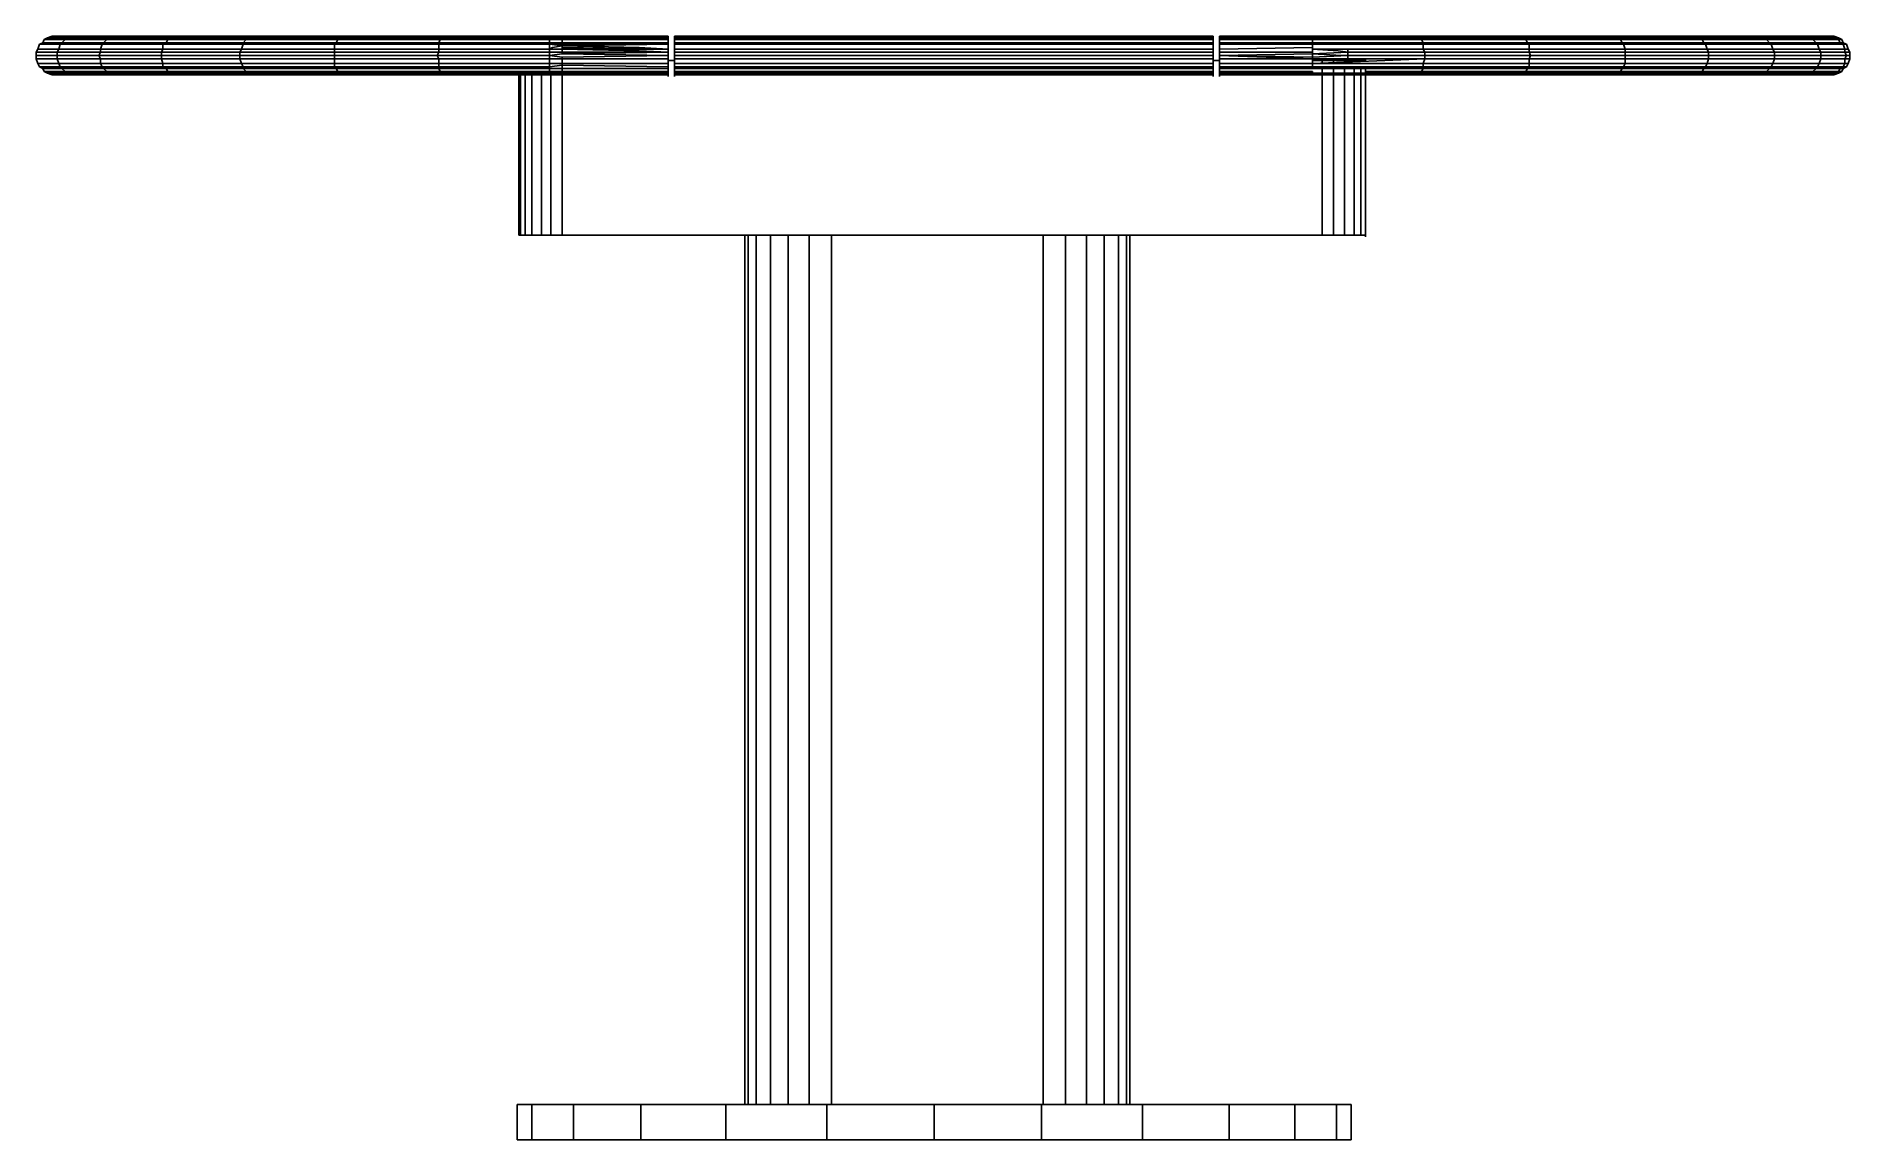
# Model space of a CAD drawing. Header units: millimetres. Extents: x 0 to 2262, y 0 to 1376.
import ezdxf

# ---------------------------------------------------------------- set-up
doc = ezdxf.new("R2010")
doc.units = ezdxf.units.MM

msp = doc.modelspace()

# ---------------------------------------------------------------- linework, layer by layer
at = {"linetype": 'Continuous'}
for p, q in [((2, 1360, 0), (0, 1356, 0)), ((4, 1366, 0), (2, 1360, 0)), ((2, 1360, 0), (28, 1360, 0)), ((8, 1368, 0), (4, 1366, 0)), ((8, 1368, 0), (4, 1366, 0)), ((4, 1366, 0), (30, 1366, 0)), ((10, 1372, 0), (8, 1368, 0)), ((32, 1368, 0), (8, 1368, 0)), ((14, 1374, 0), (10, 1372, 0)), ((10, 1372, 0), (36, 1372, 0)), ((20, 1376, 0), (14, 1374, 0)), ((20, 1376, 0), (14, 1374, 0)), ((14, 1374, 0), (16, 1374, 0)), ((14, 1374, 0), (40, 1374, 0)), ((20, 1376, 0), (44, 1376, 0)), ((26, 1376, 0), (24, 1376, 0)), ((26, 1376, 0), (24, 1376, 0)), ((26, 1356, 0), (28, 1360, 0)), ((28, 1360, 0), (30, 1366, 0)), ((28, 1360, 0), (80, 1360, 0)), ((30, 1366, 0), (32, 1368, 0)), ((30, 1366, 0), (82, 1366, 0)), ((32, 1368, 0), (36, 1372, 0)), ((84, 1368, 0), (32, 1368, 0)), ((36, 1372, 0), (40, 1374, 0)), ((88, 1372, 0), (36, 1372, 0)), ((40, 1374, 0), (44, 1376, 0)), ((40, 1374, 0), (92, 1374, 0)), ((44, 1376, 0), (96, 1376, 0)), ((80, 1360, 0), (82, 1366, 0)), ((80, 1360, 0), (80, 1356, 0)), ((80, 1360, 0), (158, 1360, 0)), ((82, 1366, 0), (84, 1368, 0)), ((82, 1366, 0), (158, 1366, 0)), ((84, 1368, 0), (88, 1372, 0)), ((84, 1368, 0), (162, 1368, 0)), ((88, 1372, 0), (92, 1374, 0)), ((164, 1372, 0), (88, 1372, 0)), ((92, 1374, 0), (96, 1376, 0)), ((92, 1374, 0), (168, 1374, 0)), ((96, 1376, 0), (170, 1376, 0)), ((156, 1356, 0), (158, 1360, 0)), ((158, 1366, 0), (162, 1368, 0)), ((158, 1360, 0), (158, 1366, 0)), ((158, 1366, 0), (258, 1366, 0)), ((158, 1360, 0), (256, 1360, 0)), ((162, 1368, 0), (164, 1372, 0)), ((162, 1368, 0), (258, 1368, 0)), ((164, 1372, 0), (168, 1374, 0)), ((262, 1372, 0), (164, 1372, 0)), ((168, 1374, 0), (170, 1376, 0)), ((168, 1374, 0), (264, 1374, 0)), ((170, 1376, 0), (266, 1376, 0)), ((184, 1376, 0), (182, 1376, 0)), ((256, 1360, 0), (254, 1356, 0)), ((256, 1360, 0), (258, 1366, 0)), ((256, 1360, 0), (372, 1360, 0)), ((258, 1368, 0), (262, 1372, 0)), ((258, 1368, 0), (374, 1368, 0)), ((258, 1366, 0), (258, 1368, 0)), ((258, 1366, 0), (372, 1366, 0)), ((262, 1372, 0), (264, 1374, 0)), ((376, 1372, 0), (262, 1372, 0)), ((264, 1374, 0), (266, 1376, 0)), ((264, 1374, 0), (378, 1374, 0)), ((266, 1376, 0), (380, 1376, 0)), ((282, 1376, 0), (280, 1376, 0)), ((372, 1366, 0), (374, 1368, 0)), ((372, 1360, 0), (372, 1366, 0)), ((372, 1366, 0), (502, 1366, 0)), ((372, 1356, 0), (372, 1360, 0)), ((372, 1360, 0), (502, 1360, 0)), ((374, 1368, 0), (376, 1372, 0)), ((374, 1368, 0), (502, 1368, 0)), ((376, 1372, 0), (378, 1374, 0)), ((504, 1372, 0), (376, 1372, 0)), ((378, 1374, 0), (380, 1376, 0)), ((378, 1374, 0), (506, 1374, 0)), ((380, 1376, 0), (506, 1376, 0)), ((380, 1376, 0), (382, 1376, 0)), ((396, 1376, 0), (394, 1376, 0)), ((502, 1368, 0), (504, 1372, 0)), ((502, 1368, 0), (640, 1368, 0)), ((502, 1366, 0), (502, 1368, 0)), ((502, 1366, 0), (640, 1366, 0)), ((502, 1360, 0), (502, 1366, 0)), ((502, 1360, 0), (640, 1360, 0)), ((502, 1360, 0), (502, 1356, 0)), ((504, 1372, 0), (506, 1374, 0)), ((640, 1372, 0), (504, 1372, 0)), ((506, 1376, 0), (642, 1376, 0)), ((506, 1374, 0), (506, 1376, 0)), ((506, 1376, 0), (508, 1376, 0)), ((506, 1374, 0), (640, 1374, 0)), ((524, 1376, 0), (522, 1376, 0)), ((640, 1374, 0), (642, 1376, 0)), ((640, 1374, 0), (640, 1372, 0)), ((640, 1374, 0), (656, 1374, 0)), ((640, 1368, 0), (640, 1372, 0)), ((656, 1372, 0), (640, 1372, 0)), ((640, 1366, 0), (640, 1368, 0)), ((640, 1366, 0), (656, 1368, 0)), ((656, 1368, 0), (640, 1368, 0)), ((640, 1360, 0), (640, 1366, 0)), ((656, 1364, 0), (640, 1366, 0)), ((656, 1366, 0), (640, 1366, 0)), ((644, 1362, 0), (640, 1360, 0)), ((640, 1356, 0), (640, 1360, 0)), ((656, 1360, 0), (640, 1360, 0)), ((656, 1376, 0), (642, 1376, 0)), ((644, 1362, 0), (656, 1364, 0)), ((656, 1374, 0), (656, 1376, 0)), ((788, 1376, 0), (656, 1376, 0)), ((656, 1372, 0), (656, 1374, 0)), ((788, 1374, 0), (656, 1374, 0)), ((656, 1368, 0), (656, 1372, 0)), ((788, 1372, 0), (656, 1372, 0)), ((656, 1366, 0), (656, 1368, 0)), ((656, 1368, 0), (656, 1366, 0)), ((788, 1366, 0), (656, 1368, 0)), ((788, 1368, 0), (656, 1368, 0)), ((656, 1362, 0), (656, 1366, 0)), ((656, 1366, 0), (656, 1362, 0)), ((656, 1362, 0), (656, 1366, 0)), ((788, 1366, 0), (656, 1366, 0)), ((656, 1364, 0), (788, 1366, 0)), ((752, 1362, 0), (656, 1364, 0)), ((656, 1360, 0), (656, 1362, 0)), ((656, 1362, 0), (656, 1360, 0)), ((656, 1360, 0), (656, 1362, 0)), ((656, 1362, 0), (656, 1360, 0)), ((656, 1362, 0), (656, 1360, 0)), ((656, 1362, 0), (788, 1360, 0)), ((656, 1356, 0), (656, 1360, 0)), ((656, 1360, 0), (788, 1360, 0)), ((752, 1358, 0), (656, 1360, 0)), ((788, 1360, 0), (752, 1362, 0)), ((788, 1356, 0), (752, 1358, 0)), ((788, 1376, 0), (788, 1374, 0)), ((788, 1376, 0), (788, 1374, 0)), ((788, 1376, 0), (788, 1376, 0)), ((788, 1376, 0), (788, 1376, 0)), ((788, 1374, 0), (788, 1372, 0)), ((788, 1374, 0), (788, 1372, 0)), ((788, 1372, 0), (788, 1368, 0)), ((788, 1372, 0), (788, 1368, 0)), ((788, 1368, 0), (788, 1366, 0)), ((788, 1368, 0), (788, 1366, 0)), ((788, 1360, 0), (788, 1366, 0)), ((788, 1366, 0), (788, 1360, 0)), ((788, 1360, 0), (788, 1356, 0)), ((788, 1360, 0), (788, 1356, 0)), ((796, 1376, 0), (1468, 1376, 0)), ((796, 1376, 0), (1468, 1376, 0)), ((796, 1374, 0), (796, 1376, 0)), ((796, 1376, 0), (796, 1376, 0)), ((796, 1376, 0), (796, 1376, 0)), ((796, 1374, 0), (796, 1376, 0)), ((796, 1374, 0), (1468, 1374, 0)), ((796, 1372, 0), (796, 1374, 0)), ((796, 1372, 0), (796, 1374, 0)), ((1468, 1372, 0), (796, 1372, 0)), ((796, 1368, 0), (796, 1372, 0)), ((796, 1368, 0), (796, 1372, 0)), ((1468, 1368, 0), (796, 1368, 0)), ((796, 1366, 0), (796, 1368, 0)), ((796, 1366, 0), (796, 1368, 0)), ((1468, 1366, 0), (796, 1366, 0)), ((796, 1366, 0), (796, 1360, 0)), ((796, 1360, 0), (796, 1366, 0)), ((1468, 1360, 0), (796, 1360, 0)), ((796, 1356, 0), (796, 1360, 0)), ((796, 1356, 0), (796, 1360, 0)), ((1468, 1376, 0), (1468, 1374, 0)), ((1468, 1376, 0), (1468, 1374, 0)), ((1468, 1376, 0), (1468, 1376, 0)), ((1468, 1376, 0), (1468, 1376, 0)), ((1468, 1374, 0), (1468, 1372, 0)), ((1468, 1374, 0), (1468, 1372, 0)), ((1468, 1368, 0), (1468, 1372, 0)), ((1468, 1372, 0), (1468, 1368, 0)), ((1468, 1368, 0), (1468, 1366, 0)), ((1468, 1368, 0), (1468, 1366, 0)), ((1468, 1360, 0), (1468, 1366, 0)), ((1468, 1366, 0), (1468, 1360, 0)), ((1468, 1360, 0), (1468, 1356, 0)), ((1468, 1360, 0), (1468, 1356, 0)), ((1476, 1376, 0), (1592, 1376, 0)), ((1476, 1374, 0), (1476, 1376, 0)), ((1476, 1376, 0), (1476, 1376, 0)), ((1476, 1376, 0), (1476, 1376, 0)), ((1476, 1374, 0), (1476, 1376, 0)), ((1476, 1374, 0), (1592, 1374, 0)), ((1476, 1372, 0), (1476, 1374, 0)), ((1592, 1374, 0), (1476, 1374, 0)), ((1476, 1372, 0), (1476, 1374, 0)), ((1476, 1368, 0), (1476, 1372, 0)), ((1592, 1372, 0), (1476, 1372, 0)), ((1476, 1368, 0), (1476, 1372, 0)), ((1476, 1368, 0), (1476, 1366, 0)), ((1476, 1368, 0), (1592, 1368, 0)), ((1476, 1366, 0), (1476, 1368, 0)), ((1476, 1366, 0), (1476, 1360, 0)), ((1476, 1366, 0), (1592, 1366, 0)), ((1476, 1360, 0), (1476, 1366, 0)), ((1476, 1360, 0), (1592, 1362, 0)), ((1476, 1360, 0), (1476, 1356, 0)), ((1476, 1356, 0), (1476, 1360, 0)), ((1592, 1376, 0), (1590, 1376, 0)), ((1592, 1376, 0), (1590, 1376, 0)), ((1590, 1376, 0), (1592, 1376, 0)), ((1592, 1376, 0), (1726, 1376, 0)), ((1592, 1376, 0), (1634, 1376, 0)), ((1592, 1374, 0), (1592, 1376, 0)), ((1592, 1376, 0), (1592, 1374, 0)), ((1634, 1376, 0), (1592, 1376, 0)), ((1592, 1376, 0), (1634, 1376, 0)), ((1592, 1376, 0), (1592, 1374, 0)), ((1634, 1376, 0), (1592, 1376, 0)), ((1728, 1374, 0), (1592, 1372, 0)), ((1636, 1374, 0), (1592, 1374, 0)), ((1592, 1374, 0), (1592, 1372, 0)), ((1728, 1372, 0), (1592, 1372, 0)), ((1592, 1368, 0), (1592, 1372, 0)), ((1592, 1368, 0), (1730, 1368, 0)), ((1592, 1368, 0), (1592, 1366, 0)), ((1592, 1366, 0), (1592, 1368, 0)), ((1730, 1366, 0), (1592, 1366, 0)), ((1592, 1366, 0), (1592, 1362, 0)), ((1592, 1360, 0), (1592, 1366, 0)), ((1592, 1362, 0), (1592, 1356, 0)), ((1592, 1360, 0), (1592, 1362, 0)), ((1730, 1360, 0), (1592, 1360, 0)), ((1592, 1360, 0), (1624, 1358, 0)), ((1592, 1360, 0), (1592, 1356, 0)), ((1636, 1356, 0), (1624, 1358, 0)), ((1634, 1376, 0), (1726, 1376, 0)), ((1726, 1376, 0), (1634, 1376, 0)), ((1634, 1376, 0), (1726, 1376, 0)), ((1634, 1376, 0), (1636, 1374, 0)), ((1728, 1374, 0), (1636, 1374, 0)), ((1636, 1372, 0), (1636, 1374, 0)), ((1636, 1356, 0), (1636, 1360, 0)), ((1854, 1376, 0), (1726, 1376, 0)), ((1728, 1374, 0), (1726, 1376, 0)), ((1728, 1374, 0), (1856, 1374, 0)), ((1728, 1374, 0), (1728, 1372, 0)), ((1728, 1372, 0), (1858, 1372, 0)), ((1728, 1372, 0), (1730, 1368, 0)), ((1860, 1368, 0), (1730, 1368, 0)), ((1730, 1366, 0), (1730, 1368, 0)), ((1862, 1366, 0), (1730, 1366, 0)), ((1730, 1360, 0), (1730, 1366, 0)), ((1732, 1356, 0), (1730, 1360, 0)), ((1862, 1360, 0), (1730, 1360, 0)), ((1768, 1376, 0), (1766, 1376, 0)), ((1854, 1376, 0), (1852, 1376, 0)), ((1854, 1376, 0), (1972, 1376, 0)), ((1854, 1376, 0), (1856, 1374, 0)), ((1856, 1374, 0), (1974, 1374, 0)), ((1858, 1372, 0), (1856, 1374, 0)), ((1858, 1372, 0), (1976, 1372, 0)), ((1860, 1368, 0), (1858, 1372, 0)), ((1860, 1368, 0), (1978, 1368, 0)), ((1862, 1366, 0), (1860, 1368, 0)), ((1862, 1366, 0), (1980, 1366, 0)), ((1862, 1360, 0), (1862, 1366, 0)), ((1862, 1360, 0), (1982, 1360, 0)), ((1862, 1360, 0), (1862, 1356, 0)), ((1894, 1376, 0), (1892, 1376, 0)), ((1974, 1374, 0), (1972, 1376, 0)), ((1972, 1376, 0), (2072, 1376, 0)), ((1976, 1372, 0), (1974, 1374, 0)), ((1974, 1374, 0), (2074, 1374, 0)), ((1978, 1368, 0), (1976, 1372, 0)), ((1976, 1372, 0), (2078, 1372, 0)), ((1978, 1368, 0), (2080, 1368, 0)), ((1980, 1366, 0), (1978, 1368, 0)), ((1982, 1360, 0), (1980, 1366, 0)), ((1980, 1366, 0), (2082, 1366, 0)), ((1982, 1356, 0), (1982, 1360, 0)), ((1982, 1360, 0), (2084, 1360, 0)), ((2074, 1374, 0), (2072, 1376, 0)), ((2072, 1376, 0), (2152, 1376, 0)), ((2078, 1372, 0), (2074, 1374, 0)), ((2074, 1374, 0), (2156, 1374, 0)), ((2080, 1368, 0), (2078, 1372, 0)), ((2078, 1372, 0), (2158, 1372, 0)), ((2080, 1368, 0), (2162, 1368, 0)), ((2082, 1366, 0), (2080, 1368, 0)), ((2084, 1360, 0), (2082, 1366, 0)), ((2082, 1366, 0), (2164, 1366, 0)), ((2084, 1360, 0), (2086, 1356, 0)), ((2084, 1360, 0), (2166, 1360, 0)), ((2156, 1374, 0), (2152, 1376, 0)), ((2152, 1376, 0), (2208, 1376, 0)), ((2158, 1372, 0), (2156, 1374, 0)), ((2156, 1374, 0), (2212, 1374, 0)), ((2162, 1368, 0), (2158, 1372, 0)), ((2158, 1372, 0), (2216, 1372, 0)), ((2162, 1368, 0), (2220, 1368, 0)), ((2164, 1366, 0), (2162, 1368, 0)), ((2166, 1360, 0), (2164, 1366, 0)), ((2164, 1366, 0), (2222, 1366, 0)), ((2168, 1356, 0), (2166, 1360, 0)), ((2166, 1360, 0), (2224, 1360, 0)), ((2208, 1376, 0), (2238, 1376, 0)), ((2212, 1374, 0), (2208, 1376, 0)), ((2212, 1374, 0), (2244, 1374, 0)), ((2216, 1372, 0), (2212, 1374, 0)), ((2216, 1372, 0), (2248, 1372, 0)), ((2220, 1368, 0), (2216, 1372, 0)), ((2220, 1368, 0), (2250, 1368, 0)), ((2222, 1366, 0), (2220, 1368, 0)), ((2222, 1366, 0), (2254, 1366, 0)), ((2224, 1360, 0), (2222, 1366, 0)), ((2224, 1360, 0), (2256, 1360, 0)), ((2226, 1356, 0), (2224, 1360, 0)), ((2244, 1374, 0), (2238, 1376, 0)), ((2238, 1376, 0), (2242, 1376, 0)), ((2248, 1374, 0), (2242, 1376, 0)), ((2248, 1372, 0), (2244, 1374, 0)), ((2244, 1374, 0), (2248, 1374, 0)), ((2252, 1372, 0), (2248, 1374, 0)), ((2250, 1368, 0), (2248, 1372, 0)), ((2248, 1372, 0), (2252, 1372, 0)), ((2250, 1368, 0), (2254, 1368, 0)), ((2254, 1366, 0), (2250, 1368, 0)), ((2254, 1368, 0), (2252, 1372, 0)), ((2258, 1366, 0), (2254, 1368, 0)), ((2256, 1360, 0), (2254, 1366, 0)), ((2254, 1366, 0), (2258, 1366, 0)), ((2256, 1356, 0), (2256, 1360, 0)), ((2256, 1360, 0), (2260, 1360, 0)), ((2260, 1360, 0), (2258, 1366, 0)), ((2260, 1360, 0), (2262, 1356, 0)), ((26, 1356, 0), (0, 1356, 0)), ((0, 1352, 0), (0, 1356, 0)), ((0, 1352, 0), (0, 1348, 0)), ((0, 1352, 0), (26, 1352, 0)), ((0, 1348, 0), (2, 1342, 0)), ((0, 1348, 0), (26, 1348, 0)), ((2, 1342, 0), (4, 1338, 0)), ((2, 1342, 0), (28, 1342, 0)), ((4, 1338, 0), (30, 1338, 0)), ((8, 1336, 0), (4, 1338, 0)), ((10, 1332, 0), (8, 1336, 0)), ((8, 1336, 0), (10, 1332, 0)), ((8, 1336, 0), (32, 1336, 0)), ((80, 1356, 0), (26, 1356, 0)), ((26, 1352, 0), (26, 1356, 0)), ((26, 1352, 0), (78, 1352, 0)), ((26, 1348, 0), (26, 1352, 0)), ((26, 1348, 0), (80, 1348, 0)), ((28, 1342, 0), (26, 1348, 0)), ((28, 1342, 0), (80, 1342, 0)), ((30, 1338, 0), (28, 1342, 0)), ((30, 1338, 0), (82, 1338, 0)), ((32, 1336, 0), (30, 1338, 0)), ((32, 1336, 0), (84, 1336, 0)), ((32, 1336, 0), (36, 1332, 0)), ((78, 1352, 0), (80, 1356, 0)), ((80, 1348, 0), (78, 1352, 0)), ((78, 1352, 0), (156, 1352, 0)), ((156, 1356, 0), (80, 1356, 0)), ((80, 1342, 0), (80, 1348, 0)), ((80, 1348, 0), (156, 1348, 0)), ((82, 1338, 0), (80, 1342, 0)), ((80, 1342, 0), (158, 1342, 0)), ((82, 1338, 0), (158, 1338, 0)), ((84, 1336, 0), (82, 1338, 0)), ((88, 1332, 0), (84, 1336, 0)), ((84, 1336, 0), (162, 1336, 0)), ((254, 1356, 0), (156, 1356, 0)), ((156, 1352, 0), (156, 1356, 0)), ((156, 1348, 0), (156, 1352, 0)), ((156, 1352, 0), (254, 1352, 0)), ((158, 1342, 0), (156, 1348, 0)), ((156, 1348, 0), (254, 1348, 0)), ((158, 1338, 0), (158, 1342, 0)), ((158, 1342, 0), (256, 1342, 0)), ((162, 1336, 0), (158, 1338, 0)), ((258, 1338, 0), (158, 1338, 0)), ((164, 1332, 0), (162, 1336, 0)), ((162, 1336, 0), (258, 1336, 0)), ((372, 1356, 0), (254, 1356, 0)), ((254, 1352, 0), (254, 1356, 0)), ((254, 1352, 0), (372, 1352, 0)), ((254, 1348, 0), (254, 1352, 0)), ((254, 1348, 0), (372, 1348, 0)), ((256, 1342, 0), (254, 1348, 0)), ((256, 1342, 0), (372, 1342, 0)), ((258, 1338, 0), (256, 1342, 0)), ((258, 1338, 0), (372, 1338, 0)), ((258, 1336, 0), (258, 1338, 0)), ((258, 1336, 0), (374, 1336, 0)), ((262, 1332, 0), (258, 1336, 0)), ((502, 1356, 0), (372, 1356, 0)), ((372, 1352, 0), (372, 1356, 0)), ((372, 1348, 0), (372, 1352, 0)), ((372, 1352, 0), (500, 1352, 0)), ((372, 1342, 0), (372, 1348, 0)), ((372, 1348, 0), (502, 1348, 0)), ((502, 1342, 0), (372, 1342, 0)), ((372, 1338, 0), (372, 1342, 0)), ((374, 1336, 0), (372, 1338, 0)), ((372, 1338, 0), (502, 1338, 0)), ((376, 1332, 0), (374, 1336, 0)), ((374, 1336, 0), (502, 1336, 0)), ((500, 1352, 0), (502, 1356, 0)), ((500, 1352, 0), (640, 1352, 0)), ((502, 1348, 0), (500, 1352, 0)), ((640, 1356, 0), (502, 1356, 0)), ((502, 1348, 0), (640, 1348, 0)), ((502, 1348, 0), (502, 1342, 0)), ((640, 1342, 0), (502, 1342, 0)), ((502, 1338, 0), (502, 1342, 0)), ((502, 1338, 0), (640, 1338, 0)), ((502, 1336, 0), (502, 1338, 0)), ((502, 1336, 0), (640, 1336, 0)), ((504, 1332, 0), (502, 1336, 0)), ((640, 1352, 0), (640, 1356, 0)), ((640, 1356, 0), (656, 1356, 0)), ((656, 1354, 0), (640, 1352, 0)), ((640, 1348, 0), (640, 1352, 0)), ((656, 1350, 0), (640, 1352, 0)), ((640, 1342, 0), (640, 1348, 0)), ((656, 1348, 0), (640, 1348, 0)), ((640, 1338, 0), (640, 1342, 0)), ((656, 1342, 0), (640, 1342, 0)), ((640, 1338, 0), (656, 1340, 0)), ((640, 1336, 0), (640, 1338, 0)), ((640, 1332, 0), (640, 1336, 0)), ((656, 1336, 0), (640, 1336, 0)), ((656, 1354, 0), (656, 1356, 0)), ((656, 1356, 0), (788, 1356, 0)), ((656, 1354, 0), (788, 1356, 0)), ((788, 1352, 0), (656, 1354, 0)), ((788, 1352, 0), (656, 1350, 0)), ((656, 1348, 0), (656, 1350, 0)), ((656, 1346, 0), (656, 1348, 0)), ((788, 1348, 0), (656, 1348, 0)), ((656, 1346, 0), (656, 1342, 0)), ((656, 1340, 0), (656, 1342, 0)), ((788, 1342, 0), (656, 1342, 0)), ((656, 1336, 0), (656, 1340, 0)), ((788, 1338, 0), (656, 1340, 0)), ((656, 1332, 0), (656, 1336, 0)), ((788, 1336, 0), (656, 1336, 0)), ((788, 1356, 0), (788, 1352, 0)), ((788, 1356, 0), (788, 1352, 0)), ((788, 1348, 0), (788, 1352, 0)), ((788, 1352, 0), (788, 1348, 0)), ((788, 1348, 0), (788, 1342, 0)), ((788, 1348, 0), (788, 1342, 0)), ((796, 1346, 0), (788, 1346, 0)), ((796, 1346, 0), (788, 1346, 0)), ((788, 1338, 0), (788, 1342, 0)), ((788, 1342, 0), (788, 1338, 0)), ((788, 1338, 0), (788, 1336, 0)), ((788, 1338, 0), (788, 1336, 0)), ((788, 1336, 0), (788, 1332, 0)), ((788, 1336, 0), (788, 1332, 0)), ((1468, 1356, 0), (796, 1356, 0)), ((796, 1356, 0), (796, 1352, 0)), ((796, 1352, 0), (796, 1356, 0)), ((796, 1352, 0), (1468, 1352, 0)), ((796, 1348, 0), (796, 1352, 0)), ((796, 1348, 0), (796, 1352, 0)), ((796, 1348, 0), (1468, 1348, 0)), ((796, 1342, 0), (796, 1348, 0)), ((796, 1342, 0), (796, 1348, 0)), ((796, 1342, 0), (1468, 1342, 0)), ((796, 1338, 0), (796, 1342, 0)), ((796, 1338, 0), (796, 1342, 0)), ((796, 1338, 0), (1468, 1338, 0)), ((796, 1336, 0), (796, 1338, 0)), ((796, 1336, 0), (796, 1338, 0)), ((1468, 1336, 0), (796, 1336, 0)), ((796, 1332, 0), (796, 1336, 0)), ((796, 1332, 0), (796, 1336, 0)), ((1468, 1352, 0), (1468, 1356, 0)), ((1468, 1356, 0), (1468, 1352, 0)), ((1468, 1352, 0), (1468, 1348, 0)), ((1468, 1352, 0), (1468, 1348, 0)), ((1468, 1348, 0), (1468, 1342, 0)), ((1468, 1348, 0), (1468, 1342, 0)), ((1468, 1346, 0), (1476, 1346, 0)), ((1468, 1346, 0), (1476, 1346, 0)), ((1468, 1342, 0), (1468, 1338, 0)), ((1468, 1342, 0), (1468, 1338, 0)), ((1468, 1338, 0), (1468, 1336, 0)), ((1468, 1338, 0), (1468, 1336, 0)), ((1468, 1336, 0), (1468, 1332, 0)), ((1468, 1336, 0), (1468, 1332, 0)), ((1476, 1352, 0), (1476, 1356, 0)), ((1592, 1356, 0), (1476, 1356, 0)), ((1476, 1352, 0), (1476, 1356, 0)), ((1592, 1354, 0), (1476, 1352, 0)), ((1476, 1352, 0), (1592, 1350, 0)), ((1476, 1352, 0), (1592, 1348, 0)), ((1476, 1352, 0), (1476, 1348, 0)), ((1476, 1348, 0), (1476, 1352, 0)), ((1476, 1348, 0), (1592, 1348, 0)), ((1476, 1342, 0), (1476, 1348, 0)), ((1592, 1348, 0), (1476, 1348, 0)), ((1476, 1342, 0), (1476, 1348, 0)), ((1476, 1338, 0), (1476, 1342, 0)), ((1476, 1342, 0), (1592, 1342, 0)), ((1476, 1338, 0), (1476, 1342, 0)), ((1476, 1336, 0), (1476, 1338, 0)), ((1476, 1338, 0), (1592, 1338, 0)), ((1476, 1336, 0), (1476, 1338, 0)), ((1476, 1332, 0), (1476, 1336, 0)), ((1592, 1336, 0), (1476, 1336, 0)), ((1476, 1332, 0), (1476, 1336, 0)), ((1592, 1354, 0), (1636, 1356, 0)), ((1592, 1354, 0), (1592, 1356, 0)), ((1628, 1352, 0), (1592, 1354, 0)), ((1592, 1350, 0), (1592, 1354, 0)), ((1636, 1352, 0), (1592, 1350, 0)), ((1592, 1350, 0), (1592, 1348, 0)), ((1592, 1342, 0), (1732, 1348, 0)), ((1592, 1348, 0), (1592, 1342, 0)), ((1636, 1348, 0), (1592, 1348, 0)), ((1592, 1348, 0), (1592, 1342, 0)), ((1592, 1346, 0), (1604, 1346, 0)), ((1592, 1346, 0), (1604, 1346, 0)), ((1602, 1342, 0), (1592, 1342, 0)), ((1592, 1342, 0), (1592, 1338, 0)), ((1592, 1342, 0), (1602, 1342, 0)), ((1592, 1342, 0), (1592, 1338, 0)), ((1592, 1338, 0), (1730, 1338, 0)), ((1592, 1338, 0), (1592, 1336, 0)), ((1592, 1338, 0), (1592, 1336, 0)), ((1592, 1336, 0), (1730, 1336, 0)), ((1730, 1342, 0), (1602, 1342, 0)), ((1604, 1346, 0), (1618, 1346, 0)), ((1604, 1346, 0), (1604, 1342, 0)), ((1618, 1346, 0), (1604, 1346, 0)), ((1604, 1336, 0), (1604, 1330, 0)), ((1632, 1346, 0), (1618, 1346, 0)), ((1618, 1346, 0), (1618, 1342, 0)), ((1632, 1346, 0), (1618, 1346, 0)), ((1618, 1336, 0), (1618, 1330, 0)), ((1636, 1352, 0), (1628, 1352, 0)), ((1632, 1346, 0), (1644, 1346, 0)), ((1632, 1346, 0), (1632, 1342, 0)), ((1644, 1346, 0), (1632, 1346, 0)), ((1632, 1336, 0), (1632, 1330, 0)), ((1636, 1356, 0), (1732, 1356, 0)), ((1636, 1356, 0), (1636, 1352, 0)), ((1732, 1352, 0), (1636, 1352, 0)), ((1636, 1348, 0), (1636, 1352, 0)), ((1732, 1348, 0), (1636, 1348, 0)), ((1636, 1348, 0), (1636, 1346, 0)), ((1652, 1346, 0), (1644, 1346, 0)), ((1644, 1344, 0), (1644, 1346, 0)), ((1652, 1346, 0), (1644, 1346, 0)), ((1644, 1336, 0), (1644, 1330, 0)), ((1652, 1346, 0), (1658, 1346, 0)), ((1652, 1346, 0), (1652, 1344, 0)), ((1658, 1346, 0), (1652, 1346, 0)), ((1652, 1336, 0), (1652, 1330, 0)), ((1658, 1348, 0), (1658, 1344, 0)), ((1658, 1346, 0), (1658, 1348, 0)), ((1658, 1344, 0), (1658, 1346, 0)), ((1658, 1346, 0), (1658, 1344, 0)), ((1658, 1330, 0), (1658, 1336, 0)), ((1658, 1336, 0), (1658, 1330, 0)), ((1728, 1332, 0), (1730, 1336, 0)), ((1730, 1342, 0), (1732, 1348, 0)), ((1730, 1342, 0), (1862, 1342, 0)), ((1730, 1338, 0), (1730, 1342, 0)), ((1862, 1338, 0), (1730, 1338, 0)), ((1730, 1336, 0), (1730, 1338, 0)), ((1730, 1336, 0), (1860, 1336, 0)), ((1732, 1356, 0), (1732, 1352, 0)), ((1862, 1356, 0), (1732, 1356, 0)), ((1864, 1352, 0), (1732, 1352, 0)), ((1732, 1348, 0), (1732, 1352, 0)), ((1732, 1348, 0), (1862, 1348, 0)), ((1860, 1336, 0), (1858, 1332, 0)), ((1860, 1336, 0), (1862, 1338, 0)), ((1860, 1336, 0), (1978, 1336, 0)), ((1862, 1356, 0), (1982, 1356, 0)), ((1864, 1352, 0), (1862, 1356, 0)), ((1864, 1352, 0), (1862, 1348, 0)), ((1862, 1348, 0), (1982, 1348, 0)), ((1862, 1342, 0), (1862, 1348, 0)), ((1862, 1342, 0), (1982, 1342, 0)), ((1862, 1342, 0), (1862, 1338, 0)), ((1980, 1338, 0), (1862, 1338, 0)), ((1864, 1352, 0), (1982, 1352, 0)), ((1976, 1332, 0), (1978, 1336, 0)), ((1978, 1336, 0), (1980, 1338, 0)), ((1978, 1336, 0), (2080, 1336, 0)), ((1980, 1338, 0), (1982, 1342, 0)), ((2082, 1338, 0), (1980, 1338, 0)), ((1982, 1352, 0), (1982, 1356, 0)), ((2086, 1356, 0), (1982, 1356, 0)), ((1982, 1348, 0), (1982, 1352, 0)), ((2086, 1352, 0), (1982, 1352, 0)), ((1982, 1342, 0), (1982, 1348, 0)), ((1982, 1348, 0), (2086, 1348, 0)), ((1982, 1342, 0), (2084, 1342, 0)), ((2078, 1332, 0), (2080, 1336, 0)), ((2080, 1336, 0), (2082, 1338, 0)), ((2080, 1336, 0), (2162, 1336, 0)), ((2084, 1342, 0), (2082, 1338, 0)), ((2164, 1338, 0), (2082, 1338, 0)), ((2084, 1342, 0), (2086, 1348, 0)), ((2084, 1342, 0), (2166, 1342, 0)), ((2086, 1356, 0), (2168, 1356, 0)), ((2086, 1352, 0), (2086, 1356, 0)), ((2086, 1348, 0), (2086, 1352, 0)), ((2086, 1352, 0), (2168, 1352, 0)), ((2086, 1348, 0), (2168, 1348, 0)), ((2158, 1332, 0), (2162, 1336, 0)), ((2162, 1336, 0), (2164, 1338, 0)), ((2162, 1336, 0), (2220, 1336, 0)), ((2164, 1338, 0), (2166, 1342, 0)), ((2222, 1338, 0), (2164, 1338, 0)), ((2166, 1342, 0), (2168, 1348, 0)), ((2166, 1342, 0), (2224, 1342, 0)), ((2168, 1356, 0), (2226, 1356, 0)), ((2168, 1352, 0), (2168, 1356, 0)), ((2168, 1348, 0), (2168, 1352, 0)), ((2168, 1352, 0), (2226, 1352, 0)), ((2168, 1348, 0), (2226, 1348, 0)), ((2216, 1332, 0), (2220, 1336, 0)), ((2220, 1336, 0), (2222, 1338, 0)), ((2220, 1336, 0), (2250, 1336, 0)), ((2224, 1342, 0), (2222, 1338, 0)), ((2254, 1338, 0), (2222, 1338, 0)), ((2224, 1342, 0), (2226, 1348, 0)), ((2224, 1342, 0), (2256, 1342, 0)), ((2226, 1356, 0), (2256, 1356, 0)), ((2226, 1352, 0), (2226, 1356, 0)), ((2226, 1352, 0), (2258, 1352, 0)), ((2226, 1348, 0), (2226, 1352, 0)), ((2226, 1348, 0), (2256, 1348, 0)), ((2248, 1332, 0), (2250, 1336, 0)), ((2250, 1336, 0), (2254, 1338, 0)), ((2250, 1336, 0), (2254, 1336, 0)), ((2252, 1332, 0), (2254, 1336, 0)), ((2254, 1338, 0), (2256, 1342, 0)), ((2258, 1338, 0), (2254, 1336, 0)), ((2254, 1338, 0), (2258, 1338, 0)), ((2262, 1356, 0), (2256, 1356, 0)), ((2258, 1352, 0), (2256, 1356, 0)), ((2256, 1348, 0), (2258, 1352, 0)), ((2256, 1342, 0), (2256, 1348, 0)), ((2256, 1348, 0), (2262, 1348, 0)), ((2256, 1342, 0), (2260, 1342, 0)), ((2258, 1352, 0), (2262, 1352, 0)), ((2260, 1342, 0), (2258, 1338, 0)), ((2260, 1342, 0), (2262, 1348, 0)), ((2262, 1356, 0), (2262, 1352, 0)), ((2262, 1348, 0), (2262, 1352, 0)), ((14, 1330, 0), (10, 1332, 0)), ((10, 1332, 0), (36, 1332, 0)), ((14, 1330, 0), (40, 1330, 0)), ((16, 1330, 0), (14, 1330, 0)), ((20, 1328, 0), (14, 1330, 0)), ((20, 1328, 0), (44, 1328, 0)), ((26, 1328, 0), (24, 1328, 0)), ((26, 1328, 0), (24, 1328, 0)), ((36, 1332, 0), (88, 1332, 0)), ((40, 1330, 0), (36, 1332, 0)), ((40, 1330, 0), (92, 1330, 0)), ((44, 1328, 0), (40, 1330, 0)), ((44, 1328, 0), (96, 1328, 0)), ((92, 1330, 0), (88, 1332, 0)), ((88, 1332, 0), (164, 1332, 0)), ((92, 1330, 0), (168, 1330, 0)), ((96, 1328, 0), (92, 1330, 0)), ((96, 1328, 0), (170, 1328, 0)), ((168, 1330, 0), (164, 1332, 0)), ((164, 1332, 0), (262, 1332, 0)), ((168, 1330, 0), (264, 1330, 0)), ((170, 1328, 0), (168, 1330, 0)), ((170, 1328, 0), (266, 1328, 0)), ((184, 1328, 0), (182, 1328, 0)), ((262, 1332, 0), (376, 1332, 0)), ((264, 1330, 0), (262, 1332, 0)), ((264, 1330, 0), (378, 1330, 0)), ((266, 1328, 0), (264, 1330, 0)), ((266, 1328, 0), (380, 1328, 0)), ((282, 1328, 0), (280, 1328, 0)), ((378, 1330, 0), (376, 1332, 0)), ((376, 1332, 0), (504, 1332, 0)), ((378, 1330, 0), (506, 1330, 0)), ((380, 1328, 0), (378, 1330, 0)), ((380, 1328, 0), (382, 1328, 0)), ((380, 1328, 0), (506, 1328, 0)), ((396, 1328, 0), (394, 1328, 0)), ((504, 1332, 0), (640, 1332, 0)), ((506, 1330, 0), (504, 1332, 0)), ((506, 1330, 0), (640, 1330, 0)), ((506, 1328, 0), (506, 1330, 0)), ((506, 1328, 0), (642, 1328, 0)), ((506, 1328, 0), (508, 1328, 0)), ((524, 1328, 0), (522, 1328, 0)), ((602, 1128, 0), (602, 1328, 0)), ((602, 1128, 0), (602, 1328, 0)), ((604, 1328, 0), (604, 1128, 0)), ((610, 1328, 0), (610, 1128, 0)), ((618, 1128, 0), (618, 1328, 0)), ((630, 1128, 0), (630, 1328, 0)), ((640, 1330, 0), (640, 1332, 0)), ((656, 1332, 0), (640, 1332, 0)), ((642, 1328, 0), (640, 1330, 0)), ((656, 1330, 0), (640, 1330, 0)), ((642, 1328, 0), (642, 1128, 0)), ((656, 1328, 0), (642, 1328, 0)), ((656, 1330, 0), (656, 1332, 0)), ((788, 1332, 0), (656, 1332, 0)), ((656, 1328, 0), (656, 1330, 0)), ((788, 1330, 0), (656, 1330, 0)), ((656, 1128, 0), (656, 1328, 0)), ((788, 1328, 0), (656, 1328, 0)), ((788, 1328, 0), (656, 1328, 0)), ((788, 1330, 0), (788, 1332, 0)), ((788, 1332, 0), (788, 1330, 0)), ((788, 1328, 0), (788, 1330, 0)), ((788, 1330, 0), (788, 1328, 0)), ((788, 1328, 0), (788, 1326, 0)), ((1468, 1332, 0), (796, 1332, 0)), ((796, 1330, 0), (796, 1332, 0)), ((796, 1330, 0), (796, 1332, 0)), ((1468, 1330, 0), (796, 1330, 0)), ((796, 1328, 0), (796, 1330, 0)), ((796, 1328, 0), (796, 1330, 0)), ((796, 1328, 0), (1468, 1328, 0)), ((1468, 1328, 0), (796, 1328, 0)), ((796, 1328, 0), (796, 1326, 0)), ((1468, 1330, 0), (1468, 1332, 0)), ((1468, 1332, 0), (1468, 1330, 0)), ((1468, 1330, 0), (1468, 1328, 0)), ((1468, 1330, 0), (1468, 1328, 0)), ((1468, 1328, 0), (1468, 1326, 0)), ((1476, 1332, 0), (1476, 1330, 0)), ((1476, 1332, 0), (1592, 1332, 0)), ((1476, 1330, 0), (1476, 1332, 0)), ((1592, 1330, 0), (1476, 1328, 0)), ((1476, 1330, 0), (1476, 1328, 0)), ((1476, 1328, 0), (1592, 1330, 0)), ((1592, 1330, 0), (1476, 1330, 0)), ((1476, 1328, 0), (1476, 1330, 0)), ((1476, 1328, 0), (1592, 1328, 0)), ((1476, 1328, 0), (1476, 1326, 0)), ((1476, 1328, 0), (1592, 1328, 0)), ((1592, 1330, 0), (1592, 1332, 0)), ((1728, 1330, 0), (1592, 1330, 0)), ((1592, 1330, 0), (1592, 1328, 0)), ((1592, 1330, 0), (1592, 1328, 0)), ((1592, 1328, 0), (1726, 1328, 0)), ((1604, 1328, 0), (1604, 1128, 0)), ((1618, 1328, 0), (1618, 1128, 0)), ((1632, 1328, 0), (1632, 1128, 0)), ((1644, 1328, 0), (1644, 1128, 0)), ((1652, 1328, 0), (1652, 1128, 0)), ((1728, 1332, 0), (1658, 1332, 0)), ((1658, 1128, 0), (1658, 1328, 0)), ((1658, 1328, 0), (1658, 1128, 0)), ((1726, 1328, 0), (1728, 1330, 0)), ((1854, 1328, 0), (1726, 1328, 0)), ((1728, 1330, 0), (1728, 1332, 0)), ((1858, 1332, 0), (1728, 1332, 0)), ((1728, 1330, 0), (1856, 1330, 0)), ((1768, 1328, 0), (1766, 1328, 0)), ((1854, 1328, 0), (1852, 1328, 0)), ((1856, 1330, 0), (1854, 1328, 0)), ((1854, 1328, 0), (1972, 1328, 0)), ((1856, 1330, 0), (1858, 1332, 0)), ((1856, 1330, 0), (1974, 1330, 0)), ((1858, 1332, 0), (1976, 1332, 0)), ((1894, 1328, 0), (1892, 1328, 0)), ((1972, 1328, 0), (1974, 1330, 0)), ((1972, 1328, 0), (2072, 1328, 0)), ((1974, 1330, 0), (1976, 1332, 0)), ((1974, 1330, 0), (2074, 1330, 0)), ((1976, 1332, 0), (2078, 1332, 0)), ((2072, 1328, 0), (2074, 1330, 0)), ((2072, 1328, 0), (2152, 1328, 0)), ((2074, 1330, 0), (2078, 1332, 0)), ((2074, 1330, 0), (2156, 1330, 0)), ((2078, 1332, 0), (2158, 1332, 0)), ((2152, 1328, 0), (2156, 1330, 0)), ((2152, 1328, 0), (2208, 1328, 0)), ((2156, 1330, 0), (2158, 1332, 0)), ((2212, 1330, 0), (2156, 1330, 0)), ((2158, 1332, 0), (2216, 1332, 0)), ((2208, 1328, 0), (2212, 1330, 0)), ((2208, 1328, 0), (2238, 1328, 0)), ((2212, 1330, 0), (2216, 1332, 0)), ((2244, 1330, 0), (2212, 1330, 0)), ((2216, 1332, 0), (2248, 1332, 0)), ((2238, 1328, 0), (2244, 1330, 0)), ((2238, 1328, 0), (2242, 1328, 0)), ((2248, 1330, 0), (2242, 1328, 0)), ((2244, 1330, 0), (2248, 1332, 0)), ((2244, 1330, 0), (2248, 1330, 0)), ((2248, 1330, 0), (2252, 1332, 0)), ((2248, 1332, 0), (2252, 1332, 0)), ((604, 1128, 0), (602, 1128, 0)), ((604, 1128, 0), (602, 1128, 0)), ((610, 1128, 0), (604, 1128, 0)), ((610, 1128, 0), (604, 1128, 0)), ((618, 1128, 0), (610, 1128, 0)), ((618, 1128, 0), (610, 1128, 0)), ((618, 1128, 0), (630, 1128, 0)), ((630, 1128, 0), (618, 1128, 0)), ((642, 1128, 0), (630, 1128, 0)), ((642, 1128, 0), (630, 1128, 0)), ((656, 1128, 0), (642, 1128, 0)), ((656, 1128, 0), (642, 1128, 0)), ((1604, 1128, 0), (656, 1128, 0)), ((1604, 1128, 0), (656, 1128, 0)), ((884, 44, 0), (884, 1128, 0)), ((884, 44, 0), (884, 1128, 0)), ((888, 1128, 0), (888, 44, 0)), ((898, 1128, 0), (898, 44, 0)), ((916, 44, 0), (916, 1128, 0)), ((938, 1128, 0), (938, 44, 0)), ((964, 44, 0), (964, 1128, 0)), ((992, 1128, 0), (992, 44, 0)), ((1256, 44, 0), (1256, 1128, 0)), ((1284, 44, 0), (1284, 1128, 0)), ((1310, 1128, 0), (1310, 44, 0)), ((1332, 44, 0), (1332, 1128, 0)), ((1350, 1128, 0), (1350, 44, 0)), ((1360, 44, 0), (1360, 1128, 0)), ((1364, 1128, 0), (1364, 44, 0)), ((1364, 1128, 0), (1364, 44, 0)), ((1618, 1128, 0), (1604, 1128, 0)), ((1618, 1128, 0), (1604, 1128, 0)), ((1618, 1128, 0), (1632, 1128, 0)), ((1632, 1128, 0), (1618, 1128, 0)), ((1644, 1128, 0), (1632, 1128, 0)), ((1644, 1128, 0), (1632, 1128, 0)), ((1644, 1128, 0), (1652, 1128, 0)), ((1652, 1128, 0), (1644, 1128, 0)), ((1658, 1128, 0), (1652, 1128, 0)), ((1658, 1128, 0), (1652, 1128, 0)), ((1658, 1130, 0), (1658, 1126, 0)), ((1658, 1126, 0), (1658, 1128, 0)), ((600, 0, 0), (600, 44, 0)), ((600, 44, 0), (618, 44, 0)), ((618, 44, 0), (600, 44, 0)), ((618, 44, 0), (670, 44, 0)), ((618, 44, 0), (618, 0, 0)), ((670, 44, 0), (618, 44, 0)), ((754, 44, 0), (670, 44, 0)), ((670, 44, 0), (670, 0, 0)), ((754, 44, 0), (670, 44, 0)), ((754, 44, 0), (860, 44, 0)), ((754, 44, 0), (754, 0, 0)), ((860, 44, 0), (754, 44, 0)), ((860, 44, 0), (986, 44, 0)), ((986, 44, 0), (860, 44, 0)), ((860, 0, 0), (860, 44, 0)), ((986, 44, 0), (1120, 44, 0)), ((986, 44, 0), (986, 0, 0)), ((1120, 44, 0), (986, 44, 0)), ((1254, 44, 0), (1120, 44, 0)), ((1254, 44, 0), (1120, 44, 0)), ((1120, 44, 0), (1120, 0, 0)), ((1254, 44, 0), (1380, 44, 0)), ((1254, 44, 0), (1254, 0, 0)), ((1380, 44, 0), (1254, 44, 0)), ((1380, 44, 0), (1488, 44, 0)), ((1488, 44, 0), (1380, 44, 0)), ((1380, 0, 0), (1380, 44, 0)), ((1488, 44, 0), (1570, 44, 0)), ((1488, 44, 0), (1488, 0, 0)), ((1570, 44, 0), (1488, 44, 0)), ((1622, 44, 0), (1570, 44, 0)), ((1570, 44, 0), (1570, 0, 0)), ((1622, 44, 0), (1570, 44, 0)), ((1622, 44, 0), (1640, 44, 0)), ((1622, 44, 0), (1622, 0, 0)), ((1622, 44, 0), (1640, 44, 0)), ((1640, 0, 0), (1640, 44, 0)), ((618, 0, 0), (600, 0, 0)), ((618, 0, 0), (600, 0, 0)), ((670, 0, 0), (618, 0, 0)), ((670, 0, 0), (618, 0, 0)), ((670, 0, 0), (754, 0, 0)), ((670, 0, 0), (754, 0, 0)), ((860, 0, 0), (754, 0, 0)), ((860, 0, 0), (754, 0, 0)), ((986, 0, 0), (860, 0, 0)), ((986, 0, 0), (860, 0, 0)), ((1120, 0, 0), (986, 0, 0)), ((1120, 0, 0), (986, 0, 0)), ((1120, 0, 0), (1254, 0, 0)), ((1254, 0, 0), (1120, 0, 0)), ((1380, 0, 0), (1254, 0, 0)), ((1380, 0, 0), (1254, 0, 0)), ((1488, 0, 0), (1380, 0, 0)), ((1488, 0, 0), (1380, 0, 0)), ((1570, 0, 0), (1488, 0, 0)), ((1570, 0, 0), (1488, 0, 0)), ((1570, 0, 0), (1622, 0, 0)), ((1622, 0, 0), (1570, 0, 0)), ((1640, 0, 0), (1622, 0, 0)), ((1622, 0, 0), (1640, 0, 0))]:
    msp.add_line(p, q, dxfattribs=at)

doc.saveas('drawing.dxf')
